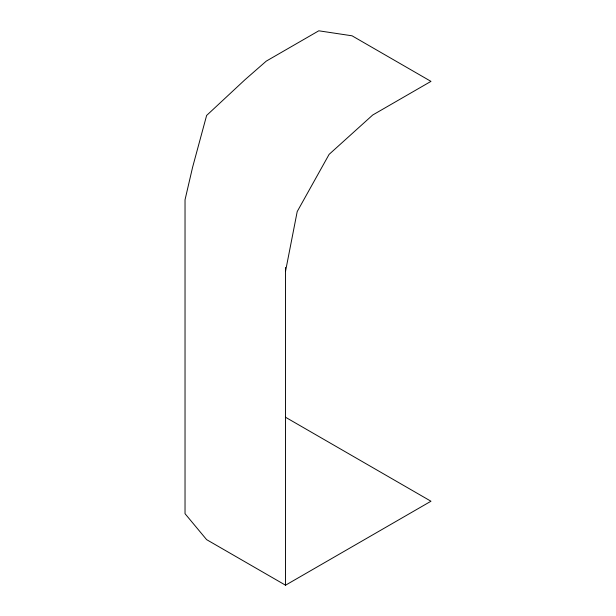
<?xml version="1.0" encoding="UTF-8"?>
<svg xmlns="http://www.w3.org/2000/svg" width="616" height="616" viewBox="0 0 616 616"><rect width="100%" height="100%" fill="white"/><g stroke="black" fill="none" stroke-linecap="round" stroke-linejoin="round"><path stroke-width="0.92" d="M285.531 271.294L297.205 211.573L329.113 154.37L372.703 115.015L430.969 81.374L352.052 35.805L318.795 30.8L266.258 61.13L244.968 79.741L206.622 115.454L192.585 167.306L185.031 199.792L185.031 513.69L206.614 539.639L285.531 585.2L430.969 501.232L285.531 417.255M285.531 267.506L285.531 585.2"/></g></svg>
